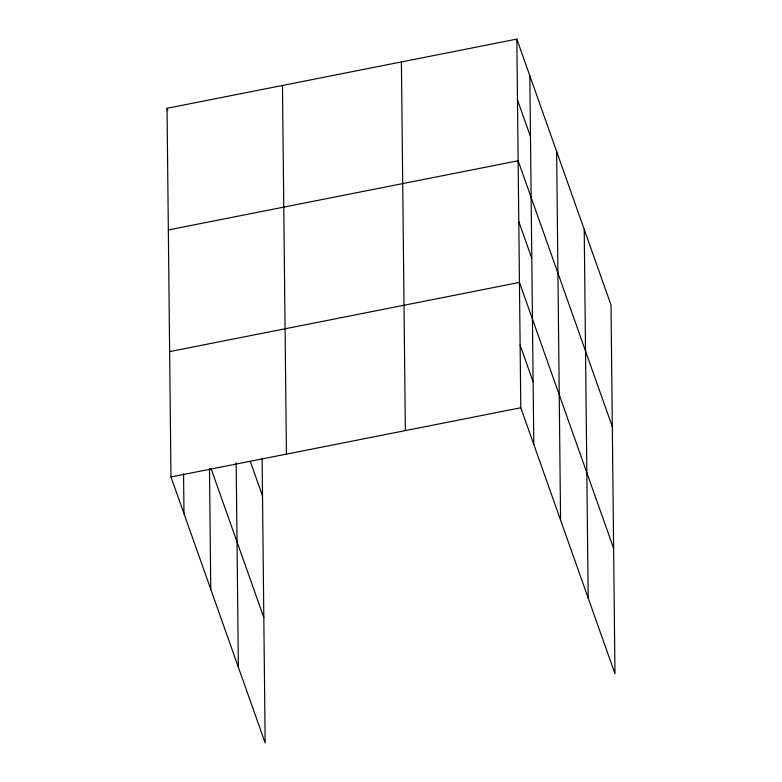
<?xml version="1.0" encoding="UTF-8"?>
<svg xmlns="http://www.w3.org/2000/svg" width="782" height="782" viewBox="0 0 782 782"><rect width="100%" height="100%" fill="white"/><g stroke="black" fill="none" stroke-linecap="round" stroke-linejoin="round"><path stroke-width="1.17" d="M262.107 458.184L265.166 742.9L170.984 476.961L167.035 108.297L516.834 39.1L611.016 305.039L614.965 673.703L520.792 407.764L516.834 39.1M168.335 229.957L518.143 160.76L612.316 426.698M169.645 351.617L519.453 282.419L613.626 548.358M170.984 476.961L520.792 407.764M517.489 99.93L530.489 136.635M518.798 221.589L531.789 258.295M520.118 345.087L533.119 381.792M167.035 108.297L167.847 110.594M250.338 461.517L262.508 495.896M211.052 468.555L263.817 617.555M584.222 229.39L588.181 598.054M556.628 151.454L560.577 520.108M529.834 75.805L533.793 444.469M401.401 61.934L405.359 430.599M282.468 85.463L286.427 454.127M236.184 462.827L238.373 667.251M209.478 468.789L210.778 589.315M183.565 473.892L183.985 513.666"/></g></svg>
